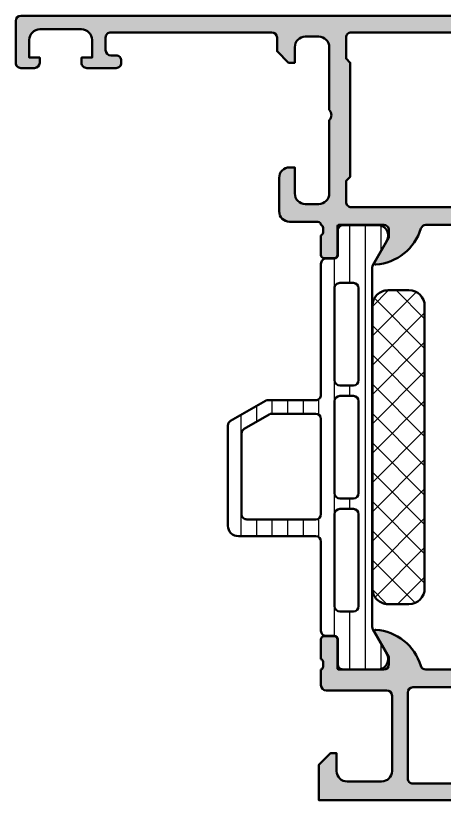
# Model space of a CAD drawing. Extents: x -29 to 53, y 0 to 75.
# Drawn here: x -29 to 12, y 0 to 75 of the extents above; entities that cross this region are included whole.
import ezdxf

# ---------------------------------------------------------------- set-up
doc = ezdxf.new("R2010")
doc.units = 0
for name, color, linetype, lineweight in [('0S-Alu contour', 7, 'Continuous', 50), ('0S-Alu hatch', 252, 'Continuous', 25), ('0S-Plastic contour', 254, 'Continuous', 50), ('0S-Plastic hatch', 253, 'Continuous', 25), ('0S-PT contour', 91, 'Continuous', 50), ('0S-PT hatch', 103, 'Continuous', 25)]:
    doc.layers.add(name, color=color, linetype=linetype, lineweight=lineweight)

# ---------------------------------------------------------------- blocks, each defined once
blk = doc.blocks.new('391590__2D1D8048_43D9_49BE_85A6_C48B73AA348A_')
at = {"layer": '0S-Alu hatch'}
h = blk.add_hatch(color=256, dxfattribs=at)
edge = h.paths.add_edge_path()
edge.add_line((27.99995098279602, 71.60000433572854), (27.99995098279602, 72.90000433572862))
edge.add_ellipse((28.49995098279924, 72.9000043357287), major_axis=(-0.5000000000032224, 0), ratio=1, start_angle=270.00000000000364, end_angle=360, ccw=False)
edge.add_line((28.49995098279921, 73.40000433573192), (43.89999980926518, 73.40000433573192))
edge.add_ellipse((43.89999980926538, 72.90000433573209), major_axis=(-0.4999999999998295, 0), ratio=1, start_angle=180, end_angle=270.0000000000228, ccw=False)
edge.add_line((44.39999980926521, 72.90000433573208), (44.39999980926519, 71.70000433573256))
edge.add_ellipse((43.89999980926424, 71.70000433573215), major_axis=(-0.5000000000009451, 0), ratio=1, start_angle=90.0000000001067, end_angle=180, ccw=False)
edge.add_line((43.89999980926518, 71.2000043357312), (43.3999998092652, 71.20000433573117))
edge.add_arc((43.39999980926473, 70.70000433573165), 0.4999999999995311, 89.99999999994789, 180)
edge.add_line((42.89999980926521, 70.70000433573165), (42.89999980926519, 70.50000433573116))
edge.add_arc((43.39999980926537, 70.50000433573143), 0.5000000000001849, 180, 270.0000000000309)
edge.add_line((43.39999980926565, 70.00000433573123), (46.19999980926448, 70.00000433573229))
edge.add_arc((46.19999980926502, 70.50000433573263), 0.5000000000003411, 269.9999999999381, 360)
edge.add_line((46.69999980926536, 70.50000433573263), (46.69999980926538, 71.00000433573136))
edge.add_line((46.69999980926538, 71.00000433573136), (45.69999980926538, 71.00000433573126))
edge.add_line((45.69999980926538, 71.00000433573126), (45.69999980926538, 72.7000043357321))
edge.add_ellipse((46.69999980926522, 72.70000433573135), major_axis=(-0.9999999999998365, 0), ratio=1, start_angle=269.9999999999646, end_angle=360, ccw=False)
edge.add_line((46.69999980926583, 73.70000433573117), (50.69999980926539, 73.7000043357312))
edge.add_ellipse((50.69999980926554, 72.70000433573136), major_axis=(-0.9999999999998151, 0), ratio=1, start_angle=180, end_angle=270.0000000000085, ccw=False)
edge.add_line((51.69999980926535, 72.70000433573136), (51.69999980926539, 71.00000433573138))
edge.add_line((51.69999980926539, 71.00000433573138), (50.69999980926539, 71.00000433573138))
edge.add_line((50.69999980926539, 71.00000433573138), (50.69999980926538, 70.50000433573159))
edge.add_arc((51.19999980926564, 70.50000433573129), 0.50000000000027, 180, 269.9999999999658)
edge.add_line((51.19999980926535, 70.00000433573102), (52.49999980926467, 70.00000433573148))
edge.add_arc((52.49999980926483, 70.50000433573176), 0.50000000000027, 269.9999999999821, 360)
edge.add_line((52.99999980926511, 70.50000433573176), (52.99999980926511, 74.50000433573157))
edge.add_arc((52.4999998092654, 74.50000433573183), 0.4999999999997016, 0, 89.99999999998533)
edge.add_line((52.49999980926553, 75.00000433573153), (-28.50000019073444, 75.0000043357324))
edge.add_arc((-28.50000019073433, 74.50000433573182), 0.5000000000005685, 90.00000000001303, 180)
edge.add_line((-29.0000001907349, 74.50000433573183), (-29.0000001907349, 70.5000043357316))
edge.add_arc((-28.50000019073462, 70.50000433573176), 0.5000000000002772, 180, 270.0000000000187)
edge.add_line((-28.50000019073446, 70.00000433573148), (-27.20000019073515, 70.00000433573103))
edge.add_arc((-27.20000019073545, 70.5000043357313), 0.5000000000002843, 270.0000000000334, 360)
edge.add_line((-26.70000019073516, 70.50000433573129), (-26.70000019073517, 71.00000433573138))
edge.add_line((-26.70000019073517, 71.00000433573138), (-27.70000019073517, 71.00000433573138))
edge.add_line((-27.70000019073517, 71.00000433573138), (-27.70000019073517, 72.7000043357313))
edge.add_ellipse((-26.70000019073532, 72.70000433573134), major_axis=(-0.9999999999998543, 0), ratio=1, start_angle=269.99999999999164, end_angle=360, ccw=False)
edge.add_line((-26.70000019073517, 73.7000043357312), (-22.70000019073562, 73.7000043357312))
edge.add_ellipse((-22.70000019073501, 72.70000433573135), major_axis=(-0.9999999999998436, 0), ratio=1, start_angle=180, end_angle=270.00000000003524, ccw=False)
edge.add_line((-21.70000019073516, 72.70000433573135), (-21.70000019073517, 71.00000433573126))
edge.add_line((-21.70000019073517, 71.00000433573126), (-22.70000019073517, 71.00000433573136))
edge.add_line((-22.70000019073517, 71.00000433573136), (-22.70000019073516, 70.50000433573229))
edge.add_arc((-22.20000019073482, 70.50000433573261), 0.5000000000003375, 180, 270.0000000000648)
edge.add_line((-22.20000019073426, 70.00000433573227), (-19.40000019073545, 70.00000433573123))
edge.add_arc((-19.40000019073516, 70.50000433573143), 0.5000000000001706, 269.9999999999666, 360)
edge.add_line((-18.90000019073499, 70.50000433573143), (-18.900000190735, 70.70000433573198))
edge.add_arc((-19.40000019073454, 70.70000433573165), 0.4999999999995382, 0, 90.00000000005213)
edge.add_line((-19.40000019073499, 71.2000043357312), (-19.90000019073498, 71.2000043357312))
edge.add_ellipse((-19.90000019073402, 71.70000433573216), major_axis=(-0.5000000000009664, 0), ratio=1, start_angle=0, end_angle=89.99999999989012, ccw=False)
edge.add_line((-20.40000019073499, 71.70000433573216), (-20.40000019073499, 72.90000433573202))
edge.add_ellipse((-19.90000019073517, 72.9000043357321), major_axis=(-0.4999999999998189, 0), ratio=1, start_angle=269.99999999997925, end_angle=360, ccw=False)
edge.add_line((-19.90000019073498, 73.40000433573192), (-4.499951364269005, 73.40000433573192))
edge.add_ellipse((-4.499951364269048, 72.90000433572868), major_axis=(-0.5000000000032401, 0), ratio=1, start_angle=180, end_angle=269.9999999999951, ccw=False)
edge.add_line((-3.999951364265811, 72.90000433572868), (-3.999951364265811, 71.60000433572854))
edge.add_line((-3.999951364265811, 71.60000433572854), (-2.899951364265906, 70.50000433572829))
edge.add_line((-2.899951364265906, 70.50000433572829), (-2.299951364265989, 70.50000433572863))
edge.add_line((-2.299951364265989, 70.50000433572863), (-2.299951364265993, 72.00000433572863))
edge.add_ellipse((-1.299951364266119, 72.00000433572855), major_axis=(-0.9999999999998738, 0), ratio=1, start_angle=269.99999999999216, end_angle=360, ccw=False)
edge.add_line((-1.299951364265982, 73.00000433572842), (4.86357341885e-05, 73.00000433572853))
edge.add_ellipse((4.86357342169e-05, 72.00000433572856), major_axis=(-0.9999999999999715, 0), ratio=1, start_angle=180, end_angle=270.00000000000165, ccw=False)
edge.add_line((1.000048635734188, 72.00000433572858), (1.000048635734188, 66.00000433572853))
edge.add_ellipse((0.4750486357341617, 65.50000433572853), major_axis=(-0.7250000000000194, 0), ratio=1, start_angle=136.3971810272979, end_angle=223.6028189727022, ccw=False)
edge.add_line((1.000048635734188, 65.00000433572853), (1.000048635733733, 58.00000433572829))
edge.add_ellipse((4.86357341867e-05, 58.00000433572818), major_axis=(-0.999999999999547, 0), ratio=1, start_angle=89.99999999999949, end_angle=180, ccw=False)
edge.add_line((4.86357341776e-05, 57.00000433572864), (-1.299951364265545, 57.00000433572853))
edge.add_ellipse((-1.299951364265779, 58.00000433572875), major_axis=(-1.000000000000213, 0), ratio=1, start_angle=0, end_angle=90.00000000001342, ccw=False)
edge.add_line((-2.299951364265993, 58.00000433572875), (-2.299951364265993, 60.50000433572841))
edge.add_line((-2.299951364265993, 60.50000433572841), (-2.799951364265993, 60.50000433572852))
edge.add_arc((-2.799951364265993, 59.50000433572853), 1, 90, 180)
edge.add_line((-3.799951364265993, 59.50000433572853), (-3.799951364265993, 56.30000433572847))
edge.add_arc((-2.799951364265936, 56.30000433572842), 1.000000000000056, 180, 269.9999999999965)
edge.add_line((-2.799951364265997, 55.30000433572837), (-0.1000001907338976, 55.30000433572859))
edge.add_ellipse((-0.1000001907337018, 55.00000433573284), major_axis=(-0.2999999999957481, 0), ratio=1, start_angle=180, end_angle=270.0000000000374, ccw=False)
edge.add_ellipse((0.1211633627190742, 54.7324837437397), major_axis=(-0.2788950563274288, 0), ratio=1, start_angle=178.8354106258941, end_angle=253.58012358052218, ccw=False)
edge.add_line((0.4000008092621135, 54.72681533574129), (0.4000008092620995, 54.27322133574131))
edge.add_ellipse((0.121132713618928, 54.26756067626425), major_axis=(-0.278925541737153, 0), ratio=1, start_angle=106.4245945553522, end_angle=181.1628700728862, ccw=False)
edge.add_line((0.1999998092620859, 54.0000173357413), (0.1999998092620423, 52.12000633573279))
edge.add_arc((0.4999998092620324, 52.12000633573279), 0.29999999999999, 180, 270.0000000000006)
edge.add_line((0.4999998092620358, 51.82000633573281), (1.479974128304821, 51.82000633573277))
edge.add_arc((1.479974128304824, 52.12000633573278), 0.3000000000000114, 269.9999999999993, 360)
edge.add_line((1.779974128304836, 52.12000633573278), (1.779974128304889, 54.88000797711572))
edge.add_ellipse((1.89997412830489, 54.88000797711572), major_axis=(-0.1200000000000014, 0), ratio=1, start_angle=269.99990065165815, end_angle=360, ccw=False)
edge.add_line((1.899974336379571, 55.00000797711554), (6.199998261250797, 55.0000005210644))
edge.add_ellipse((6.200011143504449, 54.50001340345641), major_axis=(-0.499987117773936, 0), ratio=1, start_angle=179.9993980350858, end_angle=270.00147623556427, ccw=False)
edge.add_line((6.69999826125079, 54.5000081504569), (6.699998261250776, 53.8000035728222))
edge.add_line((6.699998261250776, 53.8000035728222), (5.319144589486512, 51.40828700070989))
edge.add_arc((5.437530359383416, 51.33993716906475), 0.1367000000000054, 150.0000814796172, 274.4727263920635)
edge.add_arc((5.064266322034391, 56.11174562371282), 4.923085062803541, 274.4727263920576, 342.7104472842632)
edge.add_ellipse((10.24230932325487, 54.50000052106469), major_axis=(-0.4999999999996014, 0), ratio=1, start_angle=269.9999999999977, end_angle=342.71044728426216, ccw=False)
edge.add_line((10.24230932325489, 55.00000052106429), (13.75769029527665, 55.00000052106429))
edge.add_ellipse((13.75769029527669, 54.50000052106471), major_axis=(-0.4999999999995808, 0), ratio=1, start_angle=197.2895527157361, end_angle=270.0000000000045, ccw=False)
edge.add_arc((18.93573329649715, 56.11174562371282), 4.923085062803544, 197.2895527157366, 265.5272736079425)
edge.add_arc((18.56246925914813, 51.33993716906475), 0.1367000000000067, 265.5272736079347, 389.999918520382)
edge.add_line((18.68085502904504, 51.40828700070989), (17.30000135728077, 53.8000035728222))
edge.add_line((17.30000135728077, 53.8000035728222), (17.30000135728075, 54.50000815045892))
edge.add_ellipse((17.79998847502708, 54.50001340345643), major_axis=(-0.4999871177739203, 0), ratio=1, start_angle=-90.00147623556597, end_angle=0.0006019649143240713, ccw=False)
edge.add_line((17.80000135728075, 55.0000005210644), (22.10002528215198, 55.00000797711554))
edge.add_ellipse((22.10002549022665, 54.88000797711571), major_axis=(-0.1200000000000073, 0), ratio=1, start_angle=180, end_angle=270.00009934833867, ccw=False)
edge.add_line((22.22002549022665, 54.88000797711572), (22.22002549022672, 52.12000633573277))
edge.add_arc((22.52002549022673, 52.12000633573278), 0.3000000000000114, 180, 270)
edge.add_line((22.52002549022673, 51.82000633573277), (23.49999980926951, 51.8200063357328))
edge.add_arc((23.49999980926952, 52.12000633573279), 0.2999999999999971, 269.9999999999986, 360)
edge.add_line((23.79999980926951, 52.12000633573279), (23.79999980926946, 54.0000173357413))
edge.add_ellipse((23.87886690491261, 54.26756067626424), major_axis=(-0.278925541737145, 0), ratio=1, start_angle=-1.1628700728879835, end_angle=73.57540544464939, ccw=False)
edge.add_line((23.59999880926945, 54.27322133574131), (23.59999880926944, 54.72681533574129))
edge.add_ellipse((23.87883625581781, 54.73248374373977), major_axis=(-0.2788950563327642, 0), ratio=1, start_angle=-73.58012358050479, end_angle=1.1645893740953284, ccw=False)
edge.add_ellipse((24.0999998092639, 55.00000433573795), major_axis=(-0.2999999999906499, 0), ratio=1, start_angle=269.99999999995794, end_angle=360, ccw=False)
edge.add_line((24.09999980926412, 55.3000043357286), (26.79995098279619, 55.30000433572837))
edge.add_arc((26.79995098279615, 56.30000433572844), 1.000000000000063, 270.0000000000025, 360)
edge.add_line((27.79995098279621, 56.30000433572844), (27.7999509827962, 59.50000433572852))
edge.add_arc((26.79995098279621, 59.50000433572853), 1, 0, 89.99999999999959)
edge.add_line((26.79995098279621, 60.50000433572852), (26.2999509827962, 60.50000433572841))
edge.add_line((26.2999509827962, 60.50000433572841), (26.29995098279621, 58.00000433572865))
edge.add_ellipse((25.299950982796, 58.00000433572876), major_axis=(-1.000000000000216, 0), ratio=1, start_angle=89.99999999998761, end_angle=180, ccw=False)
edge.add_line((25.29995098279578, 57.00000433572853), (23.99995098279603, 57.00000433572864))
edge.add_ellipse((23.99995098279603, 58.00000433572818), major_axis=(-0.9999999999995453, 0), ratio=1, start_angle=0, end_angle=90, ccw=False)
edge.add_line((22.99995098279648, 58.00000433572818), (22.99995098279602, 65.00000433572853))
edge.add_ellipse((23.52495098279605, 65.50000433572853), major_axis=(-0.7250000000000194, 0), ratio=1, start_angle=-43.602818972702096, end_angle=43.60281897270221, ccw=False)
edge.add_line((22.99995098279602, 66.00000433572853), (22.99995098279602, 72.0000043357284))
edge.add_ellipse((23.99995098279598, 72.00000433572858), major_axis=(-0.9999999999999573, 0), ratio=1, start_angle=269.99999999999795, end_angle=360, ccw=False)
edge.add_line((23.99995098279601, 73.00000433572853), (25.29995098279621, 73.00000433572842))
edge.add_ellipse((25.29995098279631, 72.0000043357285), major_axis=(-0.9999999999999147, 0), ratio=1, start_angle=180, end_angle=270.0000000000053, ccw=False)
edge.add_line((26.29995098279621, 72.00000433572852), (26.2999509827962, 70.50000433572863))
edge.add_line((26.2999509827962, 70.50000433572863), (26.89995098279612, 70.5000043357283))
edge.add_line((26.89995098279612, 70.5000043357283), (27.99995098279602, 71.60000433572854))
edge = h.paths.add_edge_path()
edge.add_line((3.100048547982865, 73.39994945653648), (20.89995107054811, 73.39994945653572))
edge.add_ellipse((20.89995107054813, 72.8999494565365), major_axis=(-0.4999999999992184, 0), ratio=1, start_angle=180, end_angle=270.00000000000165, ccw=False)
edge.add_line((21.39995107054735, 72.89994945653649), (21.39995107054735, 70.89998608240313))
edge.add_line((21.39995107054735, 70.89998608240313), (20.99995107054681, 70.49998608240293))
edge.add_line((20.99995107054681, 70.49998608240293), (20.99995107054681, 59.59998523945801))
edge.add_line((20.99995107054681, 59.59998523945801), (21.39995107054735, 59.19998523945769))
edge.add_line((21.39995107054735, 59.19998523945769), (21.39995107054735, 57.19998523945804))
edge.add_ellipse((20.8999510705474, 57.19998523945804), major_axis=(-0.4999999999999432, 0), ratio=1, start_angle=89.99999999998778, end_angle=180, ccw=False)
edge.add_line((20.8999510705473, 56.6999852394581), (3.100048547982865, 56.69998523945815))
edge.add_ellipse((3.100048547982751, 57.19998523945804), major_axis=(-0.4999999999998864, 0), ratio=1, start_angle=0, end_angle=90.00000000001302, ccw=False)
edge.add_line((2.600048547982865, 57.19998523945793), (2.600048547982868, 59.1999852394577))
edge.add_line((2.600048547982868, 59.1999852394577), (3.000048547983411, 59.59998523945802))
edge.add_line((3.000048547983411, 59.59998523945802), (3.000048547983411, 70.49998608240293))
edge.add_line((3.000048547983411, 70.49998608240293), (2.600048547982865, 70.89998608240313))
edge.add_line((2.600048547982865, 70.89998608240313), (2.600048547982865, 72.8999494565365))
edge.add_ellipse((3.100048547982851, 72.8999494565365), major_axis=(-0.4999999999999858, 0), ratio=1, start_angle=269.9999999999984, end_angle=360, ccw=False)
at = {"layer": '0S-Alu contour', "color": 7}
for points in [[(-29.0000001907349, 74.50000433573183), (-29.0000001907349, 70.5000043357316)], [(52.49999980926553, 75.00000433573153), (-28.50000019073444, 75.0000043357324)], [(52.99999980926511, 70.50000433573176), (52.99999980926511, 74.50000433573157)], [(-26.70000019073517, 73.7000043357312), (-22.70000019073562, 73.7000043357312)], [(46.69999980926583, 73.70000433573117), (50.69999980926539, 73.7000043357312)], [(-20.40000019073499, 71.70000433573216), (-20.40000019073499, 72.90000433573202)], [(-19.90000019073498, 73.40000433573192), (-4.499951364269005, 73.40000433573192)], [(-3.999951364265811, 72.90000433572868), (-3.999951364265811, 71.60000433572854), (-2.899951364265906, 70.50000433572829), (-2.299951364265989, 70.50000433572863), (-2.299951364265993, 72.00000433572863)], [(-1.299951364265982, 73.00000433572842), (4.86357341885e-05, 73.00000433572853)], [(2.600048547982865, 57.19998523945793), (2.600048547982868, 59.1999852394577), (3.000048547983411, 59.59998523945802), (3.000048547983411, 70.49998608240293), (2.600048547982865, 70.89998608240313), (2.600048547982865, 72.8999494565365)], [(3.100048547982865, 73.39994945653648), (20.89995107054811, 73.39994945653572)], [(21.39995107054735, 72.89994945653649), (21.39995107054735, 70.89998608240313), (20.99995107054681, 70.49998608240293), (20.99995107054681, 59.59998523945801), (21.39995107054735, 59.19998523945769), (21.39995107054735, 57.19998523945804)], [(23.99995098279601, 73.00000433572853), (25.29995098279621, 73.00000433572842)], [(27.99995098279602, 71.60000433572854), (27.99995098279602, 72.90000433572862)], [(28.49995098279921, 73.40000433573192), (43.89999980926518, 73.40000433573192)], [(44.39999980926521, 72.90000433573208), (44.39999980926519, 71.70000433573256)], [(-26.70000019073516, 70.50000433573129), (-26.70000019073517, 71.00000433573138), (-27.70000019073517, 71.00000433573138), (-27.70000019073517, 72.7000043357313)], [(-21.70000019073516, 72.70000433573135), (-21.70000019073517, 71.00000433573126), (-22.70000019073517, 71.00000433573136), (-22.70000019073516, 70.50000433573229)], [(46.69999980926536, 70.50000433573263), (46.69999980926538, 71.00000433573136), (45.69999980926538, 71.00000433573126), (45.69999980926538, 72.7000043357321)], [(51.69999980926535, 72.70000433573136), (51.69999980926539, 71.00000433573138), (50.69999980926539, 71.00000433573138), (50.69999980926538, 70.50000433573159)], [(1.000048635734188, 72.00000433572858), (1.000048635734188, 66.00000433572853)], [(22.99995098279602, 66.00000433572853), (22.99995098279602, 72.0000043357284)], [(26.29995098279621, 72.00000433572852), (26.2999509827962, 70.50000433572863), (26.89995098279612, 70.5000043357283), (27.99995098279602, 71.60000433572854)], [(-19.40000019073499, 71.2000043357312), (-19.90000019073498, 71.2000043357312)], [(-18.90000019073499, 70.50000433573143), (-18.900000190735, 70.70000433573198)], [(42.89999980926521, 70.70000433573165), (42.89999980926519, 70.50000433573116)], [(43.89999980926518, 71.2000043357312), (43.3999998092652, 71.20000433573117)], [(-28.50000019073446, 70.00000433573148), (-27.20000019073515, 70.00000433573103)], [(-22.20000019073426, 70.00000433573227), (-19.40000019073545, 70.00000433573123)], [(43.39999980926565, 70.00000433573123), (46.19999980926448, 70.00000433573229)], [(51.19999980926535, 70.00000433573102), (52.49999980926467, 70.00000433573148)], [(1.000048635734188, 65.00000433572853), (1.000048635733733, 58.00000433572829)], [(22.99995098279648, 58.00000433572818), (22.99995098279602, 65.00000433572853)], [(-2.299951364265993, 58.00000433572875), (-2.299951364265993, 60.50000433572841), (-2.799951364265993, 60.50000433572852)], [(26.79995098279621, 60.50000433572852), (26.2999509827962, 60.50000433572841), (26.29995098279621, 58.00000433572865)], [(-3.799951364265993, 59.50000433572853), (-3.799951364265993, 56.30000433572847)], [(27.79995098279621, 56.30000433572844), (27.7999509827962, 59.50000433572852)], [(4.86357341776e-05, 57.00000433572864), (-1.299951364265545, 57.00000433572853)], [(20.8999510705473, 56.6999852394581), (3.100048547982865, 56.69998523945815)], [(25.29995098279578, 57.00000433572853), (23.99995098279603, 57.00000433572864)], [(-2.799951364265997, 55.30000433572837), (-0.1000001907338976, 55.30000433572859)], [(1.779974128304836, 52.12000633573278), (1.779974128304889, 54.88000797711572)], [(1.899974336379571, 55.00000797711554), (6.199998261250797, 55.0000005210644)], [(10.24230932325489, 55.00000052106429), (13.75769029527665, 55.00000052106429)], [(17.80000135728075, 55.0000005210644), (22.10002528215198, 55.00000797711554)], [(22.22002549022665, 54.88000797711572), (22.22002549022672, 52.12000633573277)], [(24.09999980926412, 55.3000043357286), (26.79995098279619, 55.30000433572837)], [(0.4000008092621135, 54.72681533574129), (0.4000008092620995, 54.27322133574131)], [(6.69999826125079, 54.5000081504569), (6.699998261250776, 53.8000035728222), (5.319144589486512, 51.40828700070989)], [(18.68085502904504, 51.40828700070989), (17.30000135728077, 53.8000035728222), (17.30000135728075, 54.50000815045892)], [(23.59999880926945, 54.27322133574131), (23.59999880926944, 54.72681533574129)], [(0.1999998092620859, 54.0000173357413), (0.1999998092620423, 52.12000633573279)], [(23.79999980926951, 52.12000633573279), (23.79999980926946, 54.0000173357413)], [(0.4999998092620358, 51.82000633573281), (1.479974128304821, 51.82000633573277)], [(22.52002549022673, 51.82000633573277), (23.49999980926951, 51.8200063357328)]]:
    blk.add_lwpolyline(points, dxfattribs=at)
for centre, radius, start, end in [((-28.50000019073433, 74.50000433573182), 0.5000000000005685, 90.00000000001303, 180), ((52.4999998092654, 74.50000433573183), 0.4999999999997016, 0, 89.99999999998533), ((-19.40000019073454, 70.70000433573165), 0.4999999999995382, 0, 90.00000000005213), ((43.39999980926473, 70.70000433573165), 0.4999999999995311, 89.99999999994789, 180), ((-28.50000019073462, 70.50000433573176), 0.5000000000002772, 180, 270.0000000000187), ((-27.20000019073545, 70.5000043357313), 0.5000000000002843, 270.0000000000334, 0), ((-22.20000019073482, 70.50000433573261), 0.5000000000003375, 180, 270.0000000000648), ((-19.40000019073516, 70.50000433573143), 0.5000000000001706, 269.9999999999666, 0), ((43.39999980926537, 70.50000433573143), 0.5000000000001849, 180, 270.0000000000309), ((46.19999980926502, 70.50000433573263), 0.5000000000003411, 269.9999999999381, 0), ((51.19999980926564, 70.50000433573129), 0.50000000000027, 180, 269.9999999999658), ((52.49999980926483, 70.50000433573176), 0.50000000000027, 269.9999999999821, 0), ((-2.799951364265993, 59.50000433572853), 1, 90, 180), ((26.79995098279621, 59.50000433572853), 1, 0, 89.99999999999959), ((-2.799951364265936, 56.30000433572842), 1.000000000000056, 180, 269.9999999999965), ((26.79995098279615, 56.30000433572844), 1.000000000000063, 270.0000000000025, 0), ((5.064266322034391, 56.11174562371282), 4.923085062803541, 274.4727263920576, 342.7104472842632), ((18.93573329649715, 56.11174562371282), 4.923085062803544, 197.2895527157366, 265.5272736079425), ((0.4999998092620324, 52.12000633573279), 0.29999999999999, 180, 270.0000000000006), ((1.479974128304824, 52.12000633573278), 0.3000000000000114, 269.9999999999993, 0), ((22.52002549022673, 52.12000633573278), 0.3000000000000114, 180, 270), ((23.49999980926952, 52.12000633573279), 0.2999999999999971, 269.9999999999986, 0), ((5.437530359383416, 51.33993716906475), 0.1367000000000054, 150.0000814796172, 274.4727263920635), ((18.56246925914813, 51.33993716906475), 0.1367000000000067, 265.5272736079347, 29.99991852038199)]:
    blk.add_arc(centre, radius, start, end, dxfattribs=at)
at = {"layer": '0S-Alu contour', "color": 7, "extrusion": (0, 0, -1)}
for centre, radius, start, end in [((26.70000019073532, 72.70000433573134), 0.9999999999998543, 0, 90.00000000000836), ((22.70000019073501, 72.70000433573135), 0.9999999999998436, 89.99999999996479, 180), ((-46.69999980926522, 72.70000433573135), 0.9999999999998365, 0, 90.0000000000354), ((-50.69999980926554, 72.70000433573136), 0.9999999999998151, 89.99999999999145, 180), ((19.90000019073517, 72.9000043357321), 0.4999999999998189, 0, 90.00000000002076), ((4.499951364269048, 72.90000433572868), 0.5000000000032401, 90.00000000000487, 180), ((1.299951364266119, 72.00000433572855), 0.9999999999998738, 0, 90.00000000000783), ((-4.86357342169e-05, 72.00000433572856), 0.9999999999999715, 89.99999999999837, 180), ((-3.100048547982851, 72.8999494565365), 0.4999999999999858, 0, 90.0000000000016), ((-20.89995107054813, 72.8999494565365), 0.4999999999992184, 89.99999999999837, 180), ((-23.99995098279598, 72.00000433572858), 0.9999999999999573, 0, 90.00000000000205), ((-25.29995098279631, 72.0000043357285), 0.9999999999999147, 89.99999999999471, 180), ((-28.49995098279924, 72.9000043357287), 0.5000000000032224, 0, 89.99999999999633), ((-43.89999980926538, 72.90000433573209), 0.4999999999998295, 89.9999999999772, 180), ((19.90000019073402, 71.70000433573216), 0.5000000000009664, 270.0000000001099, 0), ((-43.89999980926424, 71.70000433573215), 0.5000000000009451, 180, 269.9999999998933), ((-0.4750486357341617, 65.50000433572853), 0.7250000000000194, 136.3971810272978, 223.6028189727022), ((-23.52495098279605, 65.50000433572853), 0.7250000000000197, 316.3971810272979, 43.60281897270215), ((1.299951364265779, 58.00000433572875), 1.000000000000213, 269.9999999999866, 0), ((-4.86357341867e-05, 58.00000433572818), 0.999999999999547, 180, 270.0000000000005), ((-23.99995098279603, 58.00000433572818), 0.9999999999995453, 270, 0), ((-25.299950982796, 58.00000433572876), 1.000000000000216, 180, 270.0000000000124), ((-3.100048547982751, 57.19998523945804), 0.4999999999998864, 269.999999999987, 0), ((-20.8999510705474, 57.19998523945804), 0.4999999999999432, 180, 270.0000000000122), ((0.1000001907337018, 55.00000433573284), 0.2999999999957481, 89.99999999996258, 180), ((-0.1211633627190742, 54.7324837437397), 0.2788950563274288, 106.4198764194778, 181.164589374106), ((-1.89997412830489, 54.88000797711572), 0.1200000000000014, 0, 90.00009934834185), ((-6.200011143504449, 54.50001340345641), 0.4999871177739361, 89.99852376443575, 180.0006019649143), ((-10.24230932325487, 54.50000052106469), 0.4999999999996014, 17.28955271573785, 90.00000000000225), ((-13.75769029527669, 54.50000052106471), 0.4999999999995808, 89.99999999999552, 162.7104472842639), ((-17.79998847502708, 54.50001340345643), 0.4999871177739203, 359.9993980350857, 90.00147623556607), ((-22.10002549022665, 54.88000797711571), 0.1200000000000073, 89.99990065166133, 180), ((-23.87883625581781, 54.73248374373977), 0.2788950563327642, 358.8354106259047, 73.5801235805049), ((-24.0999998092639, 55.00000433573795), 0.29999999999065, 0, 90.00000000004208), ((-0.121132713618928, 54.26756067626425), 0.278925541737153, 178.8371299271138, 253.5754054446478), ((-23.87886690491261, 54.26756067626424), 0.278925541737145, 286.4245945553506, 1.162870072888105)]:
    blk.add_arc(centre, radius, start, end, dxfattribs=at)
blk = doc.blocks.new('278257__227740F4_B0E4_4BEE_8745_2816D3CE9F3F___693BF76B_2688_46FC_A590_7FDDE689337D_')
at = {"layer": '0S-Plastic hatch'}
h = blk.add_hatch(dxfattribs=at)
h.set_pattern_fill('ANSI31', color=256, scale=0.4680000000000001, angle=45, style=0)
h.set_pattern_definition([(90, (0, 0), (-1.4859, 0), [])])
edge = h.paths.add_edge_path()
edge.add_line((-0.3000000000001846, 38.2500005210643), (-4.866025403784625, 38.2500005210643))
edge.add_arc((-4.866025403784628, 37.7500005210643), 0.5, 89.99999999999969, 119.9999999999991)
edge.add_line((-5.116025403784622, 38.18301322295652), (-8.450000000000186, 36.25814209236009))
edge.add_arc((-8.200000000000186, 35.82512939046786), 0.5000000000000023, 119.9999999999997, 180)
edge.add_line((-8.70000000000019, 35.82512939046786), (-8.700000000000188, 26.25000052106429))
edge.add_arc((-7.700000000000187, 26.2500005210643), 1.000000000000001, 180, 270.0000000000001)
edge.add_line((-7.700000000000185, 25.2500005210643), (-0.3000000000001846, 25.2500005210643))
edge.add_ellipse((-0.3000000000001859, 24.75000052106429), major_axis=(-0.5, 0), ratio=1, start_angle=180, end_angle=269.99999999999983, ccw=False)
edge.add_line((0.1999999999998155, 24.75000052106429), (0.1999999999998183, 16.2100005210643))
edge.add_arc((0.699999999999818, 16.2100005210643), 0.4999999999999996, 180, 270.0000000000001)
edge.add_line((0.6999999999998185, 15.7100005210643), (1.49999999999982, 15.7100005210643))
edge.add_ellipse((1.49999999999982, 15.4100005210643), major_axis=(-0.2999999999999971, 0), ratio=1, start_angle=180, end_angle=270, ccw=False)
edge.add_line((1.799999999999818, 15.4100005210643), (1.799999999999816, 13.01000052106429))
edge.add_arc((2.299999999999815, 13.0100005210643), 0.499999999999999, 180, 270.0000000000007)
edge.add_line((2.29999999999982, 12.5100005210643), (5.643449007382809, 12.51000052106429))
edge.add_arc((5.64344900738281, 13.51000052106429), 1, 269.9999999999999, 390.0000000000003)
edge.add_line((6.509474411167246, 14.0100005210643), (5.166987298107601, 16.33525640939005))
edge.add_ellipse((5.599999999999847, 16.58525640939006), major_axis=(-0.5000000000000251, 0), ratio=1, start_angle=0, end_angle=29.99999999999892, ccw=False)
edge.add_line((5.099999999999822, 16.58525640939005), (5.099999999999813, 50.91474463273854))
edge.add_ellipse((5.59999999999979, 50.91474463273854), major_axis=(-0.4999999999999769, 0), ratio=1, start_angle=329.99999999999943, end_angle=360, ccw=False)
edge.add_line((5.166987298107594, 51.16474463273854), (6.509474411167232, 53.49000052106429))
edge.add_arc((5.643449007382797, 53.9900005210643), 0.9999999999999989, 329.9999999999999, 450)
edge.add_line((5.643449007382796, 54.99000052106429), (2.299999999999812, 54.99000052106429))
edge.add_arc((2.299999999999813, 54.4900005210643), 0.5, 90.0000000000001, 180)
edge.add_line((1.799999999999813, 54.4900005210643), (1.799999999999811, 52.09000052106429))
edge.add_ellipse((1.499999999999807, 52.09000052106429), major_axis=(-0.3000000000000043, 0), ratio=1, start_angle=90.00000000000068, end_angle=180, ccw=False)
edge.add_line((1.499999999999811, 51.79000052106429), (0.6999999999998133, 51.79000052106429))
edge.add_arc((0.6999999999998119, 51.29000052106429), 0.5, 89.99999999999984, 180)
edge.add_line((0.1999999999998119, 51.29000052106429), (0.1999999999998151, 38.75000052106429))
edge.add_ellipse((-0.3000000000001796, 38.75000052106429), major_axis=(-0.4999999999999947, 0), ratio=1, start_angle=89.99999999999949, end_angle=180, ccw=False)
edge = h.paths.add_edge_path()
edge.add_line((-4.517691453624165, 36.9500005210643), (-0.3000000000001854, 36.9500005210643))
edge.add_ellipse((-0.300000000000185, 36.4500005210643), major_axis=(-0.5, 0), ratio=1, start_angle=180, end_angle=270, ccw=False)
edge.add_line((0.199999999999815, 36.4500005210643), (0.1999999999998148, 27.3500005210643))
edge.add_ellipse((-0.3000000000001852, 27.3500005210643), major_axis=(-0.5, 0), ratio=1, start_angle=90, end_angle=180, ccw=False)
edge.add_line((-0.3000000000001854, 26.8500005210643), (-6.900000000000185, 26.8500005210643))
edge.add_ellipse((-6.900000000000185, 27.3500005210643), major_axis=(-0.5000000000000009, 0), ratio=1, start_angle=0, end_angle=90.00000000000011, ccw=False)
edge.add_line((-7.400000000000186, 27.3500005210643), (-7.400000000000182, 35.07457404052136))
edge.add_ellipse((-6.900000000000185, 35.07457404052136), major_axis=(-0.4999999999999967, 0), ratio=1, start_angle=299.99999999999983, end_angle=360, ccw=False)
edge.add_line((-7.150000000000186, 35.50758674241358), (-4.767691453624163, 36.88301322295652))
edge.add_ellipse((-4.517691453624166, 36.4500005210643), major_axis=(-0.5, 0), ratio=1, start_angle=269.99999999999983, end_angle=299.9999999999994, ccw=False)
edge = h.paths.add_edge_path()
edge.add_line((1.999999999999818, 49.45000052106429), (3.299999999999819, 49.45000052106429))
edge.add_ellipse((3.299999999999819, 48.95000052106429), major_axis=(-0.5, 0), ratio=1, start_angle=180, end_angle=270, ccw=False)
edge.add_line((3.799999999999819, 48.95000052106429), (3.799999999999819, 40.15000052106429))
edge.add_ellipse((3.299999999999819, 40.15000052106429), major_axis=(-0.5, 0), ratio=1, start_angle=90, end_angle=180, ccw=False)
edge.add_line((3.299999999999819, 39.6500005210643), (1.999999999999815, 39.6500005210643))
edge.add_ellipse((1.999999999999815, 40.15000052106429), major_axis=(-0.5000000000000002, 0), ratio=1, start_angle=0, end_angle=90, ccw=False)
edge.add_line((1.499999999999815, 40.15000052106429), (1.499999999999818, 48.95000052106429))
edge.add_ellipse((1.999999999999818, 48.95000052106429), major_axis=(-0.5, 0), ratio=1, start_angle=270, end_angle=360, ccw=False)
edge = h.paths.add_edge_path()
edge.add_ellipse((3.299999999999818, 38.1500005210643), major_axis=(-0.5, 0), ratio=1, start_angle=180, end_angle=269.99999999999994, ccw=False)
edge.add_line((3.799999999999818, 38.1500005210643), (3.799999999999818, 29.3500005210643))
edge.add_ellipse((3.299999999999818, 29.3500005210643), major_axis=(-0.5, 0), ratio=1, start_angle=90.00000000000011, end_angle=180, ccw=False)
edge.add_line((3.299999999999819, 28.8500005210643), (1.999999999999816, 28.8500005210643))
edge.add_ellipse((1.999999999999816, 29.3500005210643), major_axis=(-0.5000000000000002, 0), ratio=1, start_angle=0, end_angle=90, ccw=False)
edge.add_line((1.499999999999816, 29.3500005210643), (1.499999999999816, 38.1500005210643))
edge.add_ellipse((1.999999999999816, 38.1500005210643), major_axis=(-0.5, 0), ratio=1, start_angle=270, end_angle=360, ccw=False)
edge.add_line((1.999999999999816, 38.6500005210643), (3.299999999999819, 38.6500005210643))
edge = h.paths.add_edge_path()
edge.add_line((1.999999999999816, 27.85000052106429), (3.299999999999819, 27.85000052106429))
edge.add_ellipse((3.299999999999817, 27.3500005210643), major_axis=(-0.5000000000000009, 0), ratio=1, start_angle=180, end_angle=269.99999999999983, ccw=False)
edge.add_line((3.799999999999818, 27.3500005210643), (3.799999999999818, 18.55000052106429))
edge.add_ellipse((3.299999999999818, 18.55000052106429), major_axis=(-0.5, 0), ratio=1, start_angle=90.00000000000011, end_angle=180, ccw=False)
edge.add_line((3.299999999999819, 18.0500005210643), (1.999999999999818, 18.0500005210643))
edge.add_ellipse((1.999999999999819, 18.55000052106429), major_axis=(-0.5000000000000007, 0), ratio=1, start_angle=0, end_angle=89.99999999999989, ccw=False)
edge.add_line((1.499999999999818, 18.55000052106429), (1.499999999999817, 27.3500005210643))
edge.add_ellipse((1.999999999999817, 27.3500005210643), major_axis=(-0.5, 0), ratio=1, start_angle=270.0000000000001, end_angle=360, ccw=False)
at = {"layer": '0S-Alu contour', "color": 7}
for points in [[(1.499999999999815, 40.15000052106429), (1.499999999999818, 48.95000052106429)], [(1.999999999999818, 49.45000052106429), (3.299999999999819, 49.45000052106429)], [(3.799999999999819, 48.95000052106429), (3.799999999999819, 40.15000052106429)], [(3.299999999999819, 39.6500005210643), (1.999999999999815, 39.6500005210643)], [(1.999999999999816, 38.6500005210643), (3.299999999999819, 38.6500005210643)], [(1.499999999999816, 29.3500005210643), (1.499999999999816, 38.1500005210643)], [(3.799999999999818, 38.1500005210643), (3.799999999999818, 29.3500005210643)], [(-7.150000000000186, 35.50758674241358), (-4.767691453624163, 36.88301322295652)], [(-4.517691453624165, 36.9500005210643), (-0.300000000000185, 36.9500005210643)], [(0.199999999999815, 36.4500005210643), (0.1999999999998148, 27.3500005210643)], [(-7.400000000000186, 27.3500005210643), (-7.400000000000182, 35.07457404052136)], [(3.299999999999819, 28.8500005210643), (1.999999999999816, 28.8500005210643)], [(1.999999999999816, 27.85000052106429), (3.299999999999819, 27.85000052106429)], [(1.499999999999818, 18.55000052106429), (1.499999999999817, 27.3500005210643)], [(3.799999999999818, 27.3500005210643), (3.799999999999818, 18.55000052106429)], [(-0.3000000000001854, 26.8500005210643), (-6.900000000000185, 26.8500005210643)], [(3.299999999999819, 18.0500005210643), (1.999999999999818, 18.0500005210643)]]:
    blk.add_lwpolyline(points, dxfattribs=at)
at = {"layer": '0S-Alu contour', "color": 7, "extrusion": (0, 0, -1)}
for centre, radius, start, end in [((-1.999999999999818, 48.95000052106429), 0.5, 0, 90.00000000000003), ((-3.299999999999819, 48.95000052106429), 0.5, 90, 180), ((-1.999999999999815, 40.15000052106429), 0.5000000000000002, 270, 0), ((-3.299999999999819, 40.15000052106429), 0.5, 180, 270), ((-1.999999999999816, 38.1500005210643), 0.5, 0, 90), ((-3.299999999999818, 38.1500005210643), 0.5, 90.00000000000006, 180), ((4.517691453624166, 36.4500005210643), 0.5, 60.00000000000062, 90.00000000000018), ((0.300000000000185, 36.4500005210643), 0.5, 90, 180), ((6.900000000000185, 35.07457404052136), 0.4999999999999967, 0, 60.00000000000018), ((-1.999999999999816, 29.3500005210643), 0.5000000000000002, 270, 0), ((-3.299999999999818, 29.3500005210643), 0.5, 180, 269.9999999999999), ((-1.999999999999817, 27.3500005210643), 0.5, 0, 89.99999999999991), ((-3.299999999999817, 27.3500005210643), 0.5000000000000009, 90.00000000000017, 180), ((6.900000000000185, 27.3500005210643), 0.5000000000000009, 269.9999999999999, 0), ((0.3000000000001852, 27.3500005210643), 0.5, 180, 270), ((-1.999999999999819, 18.55000052106429), 0.5000000000000007, 270.0000000000001, 0), ((-3.299999999999818, 18.55000052106429), 0.5, 180, 269.9999999999999)]:
    blk.add_arc(centre, radius, start, end, dxfattribs=at)
at = {"layer": '0S-Plastic contour', "color": 7}
for points in [[(5.643449007382796, 54.99000052106429), (2.299999999999812, 54.99000052106429)], [(1.799999999999813, 54.4900005210643), (1.799999999999811, 52.09000052106429)], [(5.166987298107594, 51.16474463273854), (6.509474411167232, 53.49000052106429)], [(1.499999999999811, 51.79000052106429), (0.6999999999998133, 51.79000052106429)], [(0.1999999999998119, 51.29000052106429), (0.1999999999998151, 38.75000052106429)], [(5.099999999999822, 16.58525640939005), (5.099999999999813, 50.91474463273854)], [(-5.116025403784622, 38.18301322295652), (-8.450000000000186, 36.25814209236009)], [(-0.3000000000001846, 38.2500005210643), (-4.866025403784625, 38.2500005210643)], [(-8.70000000000019, 35.82512939046786), (-8.700000000000188, 26.25000052106429)], [(-7.700000000000185, 25.2500005210643), (-0.3000000000001843, 25.2500005210643)], [(0.1999999999998155, 24.75000052106429), (0.1999999999998183, 16.2100005210643)], [(6.509474411167246, 14.0100005210643), (5.166987298107601, 16.33525640939005)], [(0.6999999999998185, 15.7100005210643), (1.49999999999982, 15.7100005210643)], [(1.799999999999818, 15.4100005210643), (1.799999999999816, 13.01000052106429)], [(2.29999999999982, 12.5100005210643), (5.643449007382809, 12.51000052106429)]]:
    blk.add_lwpolyline(points, dxfattribs=at)
for centre, radius, start, end in [((2.299999999999813, 54.4900005210643), 0.5, 90.0000000000001, 180), ((5.643449007382797, 53.9900005210643), 0.9999999999999989, 329.9999999999999, 90.0000000000001), ((0.6999999999998119, 51.29000052106429), 0.5, 89.99999999999984, 180), ((-4.866025403784628, 37.7500005210643), 0.5, 89.99999999999969, 119.9999999999991), ((-8.200000000000186, 35.82512939046786), 0.5000000000000023, 119.9999999999997, 180), ((-7.700000000000187, 26.2500005210643), 1.000000000000001, 180, 270.0000000000001), ((0.699999999999818, 16.2100005210643), 0.4999999999999996, 180, 270.0000000000001), ((5.64344900738281, 13.51000052106429), 1, 269.9999999999999, 30.00000000000023), ((2.299999999999815, 13.0100005210643), 0.499999999999999, 180, 270.0000000000007)]:
    blk.add_arc(centre, radius, start, end, dxfattribs=at)
at = {"layer": '0S-Plastic contour', "color": 7, "extrusion": (0, 0, -1)}
for centre, radius, start, end in [((-1.499999999999807, 52.09000052106429), 0.3000000000000043, 180, 269.9999999999993), ((-5.59999999999979, 50.91474463273854), 0.4999999999999769, 0, 30.00000000000059), ((0.3000000000001796, 38.75000052106429), 0.4999999999999947, 180, 270.0000000000006), ((0.3000000000001859, 24.75000052106429), 0.5, 90.00000000000018, 180), ((-5.599999999999847, 16.58525640939006), 0.5000000000000251, 330.0000000000012, 0), ((-1.49999999999982, 15.4100005210643), 0.2999999999999971, 90, 180)]:
    blk.add_arc(centre, radius, start, end, dxfattribs=at)
blk = doc.blocks.new('391450__C0538E68_5BCD_4174_B2B8_F969A0ED53E4_')
at = {"layer": '0S-Alu hatch'}
h = blk.add_hatch(color=256, dxfattribs=at)
edge = h.paths.add_edge_path()
edge.add_line((23.80000000000018, 11.00001403045667), (23.80000000000018, 12.50000000000136))
edge.add_ellipse((23.87883644654324, 12.76752059199447), major_axis=(-0.2788950563274272, 0), ratio=1, start_angle=-1.16458937409908, end_angle=73.58012358050519, ccw=False)
edge.add_line((23.5999990000002, 12.77318899999285), (23.5999990000002, 13.22678299999286))
edge.add_ellipse((23.87886709564335, 13.23244365946993), major_axis=(-0.278925541737133, 0), ratio=1, start_angle=-73.5754054446478, end_angle=1.1628700728887225, ccw=False)
edge.add_line((23.8000000000002, 13.49998699999286), (23.8000000000002, 15.37999800000136))
edge.add_arc((23.5000000000002, 15.37999800000137), 0.2999999999999971, 0, 89.99999999999935)
edge.add_line((23.5000000000002, 15.67999800000136), (22.52002568095741, 15.67999800000136))
edge.add_arc((22.52002568095741, 15.37999800000136), 0.3000000000000043, 90, 180)
edge.add_line((22.2200256809574, 15.37999800000136), (22.2200256809574, 12.62000000000136))
edge.add_ellipse((22.10002568095731, 12.62000000000136), major_axis=(-0.1200000000000934, 0), ratio=1, start_angle=85.10022320459927, end_angle=180, ccw=False)
edge.add_line((22.08977611595102, 12.50043852452868), (17.79997329711935, 12.50046920776503))
edge.add_ellipse((17.80001020119309, 13.00050611502273), major_axis=(-0.50003690861951, 0), ratio=1, start_angle=0.007725746828782576, end_angle=89.99577141679401, ccw=False)
edge.add_line((17.29997329711935, 13.00043869018652), (17.29997329711935, 13.70045089721816))
edge.add_line((17.29997329711935, 13.70045089721816), (18.68202810885276, 16.09427069774792))
edge.add_arc((18.56364205723695, 16.16262004143768), 0.1367000000000137, 330.0003176376519, 454.3387125172816)
edge.add_arc((18.92261629156996, 11.43117493787111), 4.881743231518456, 94.33871251728708, 163.0465604106409)
edge.add_ellipse((13.77475269101253, 13.00046157837039), major_axis=(-0.4999999999998912, 0), ratio=1, start_angle=90, end_angle=163.0465604106411, ccw=False)
edge.add_line((13.77475269101253, 12.5004615783705), (10.22524692751855, 12.5004615783705))
edge.add_ellipse((10.22524692751852, 13.00046157837041), major_axis=(-0.4999999999999112, 0), ratio=1, start_angle=16.953439589362404, end_angle=90.00000000000318, ccw=False)
edge.add_arc((5.077383326961101, 11.43117493787113), 4.88174323151844, 16.9534395893587, 85.66128748271248)
edge.add_arc((5.436357561294148, 16.16262004143768), 0.136700000000017, 85.66128748271832, 209.9996823623483)
edge.add_line((5.317971509678327, 16.09427069774792), (6.70002632141174, 13.70045089721816))
edge.add_line((6.70002632141174, 13.70045089721816), (6.700026321411741, 13.00043869018691))
edge.add_ellipse((6.199989417338006, 13.00050611502273), major_axis=(-0.5000369086195077, 0), ratio=1, start_angle=90.00422858320582, end_angle=179.9922742531714, ccw=False)
edge.add_line((6.200026321411746, 12.50046920776503), (1.910223502580064, 12.50043852452868))
edge.add_ellipse((1.899973937573771, 12.62000000000136), major_axis=(-0.1200000000000857, 0), ratio=1, start_angle=0, end_angle=94.89977679540237, ccw=False)
edge.add_line((1.779973937573686, 12.62000000000136), (1.779973937573686, 15.37999800000137))
edge.add_arc((1.479973937573682, 15.37999800000136), 0.3000000000000043, 0, 90.00000000000021)
edge.add_line((1.479973937573681, 15.67999800000136), (0.4999996185308908, 15.67999800000136))
edge.add_arc((0.4999996185308909, 15.37999800000137), 0.2999999999999954, 90.00000000000003, 180)
edge.add_line((0.1999996185308955, 15.37999800000137), (0.1999996185308959, 13.49998699999285))
edge.add_ellipse((0.1211325228877378, 13.23244365946992), major_axis=(-0.2789255417371396, 0), ratio=1, start_angle=178.8371299271133, end_angle=253.57540544464672, ccw=False)
edge.add_line((0.4000006185308961, 13.22678299999286), (0.4000006185308962, 12.77318899999285))
edge.add_ellipse((0.1211637038242787, 12.76752060280602), major_axis=(-0.2788945243811236, 0), ratio=1, start_angle=106.4198764194947, end_angle=181.1645893740998, ccw=False)
edge.add_line((0.1999999999998179, 12.5000005210643), (0.2000000000002728, 11.00001403045644))
edge.add_arc((0.7000000000003866, 11.00001403045655), 0.5000000000001137, 180, 269.999999999987)
edge.add_line((0.7000000000002727, 10.50001403045644), (6.500000000000454, 10.50001403045598))
edge.add_ellipse((6.499973327062777, 9.999987357519219), major_axis=(-0.5000266736481755, 0), ratio=1, start_angle=180.0030563303085, end_angle=269.99694366953327, ccw=False)
edge.add_line((6.999999999999545, 10.00001403045551), (6.999999999999545, 2.800016843795674))
edge.add_ellipse((5.999987457678241, 2.800029505327769), major_axis=(-1.000012542401459, 0), ratio=1, start_angle=90.0007186130888, end_angle=179.9992745571189, ccw=False)
edge.add_line((5.999999999999998, 1.800016963004964), (2.700012207031704, 1.800016963004964))
edge.add_ellipse((2.699988454923178, 2.799993210894067), major_axis=(-0.9999762481711911, 0), ratio=1, start_angle=-0.0013540976534045512, end_angle=90.00136092789768, ccw=False)
edge.add_line((1.70001220703125, 2.800016843795173), (1.70001220703125, 4.50001355361951))
edge.add_line((1.70001220703125, 4.50001355361951), (1.09997558593659, 4.500013553619282))
edge.add_line((1.09997558593659, 4.500013553619282), (4.547e-13, 3.400038206099907))
edge.add_line((4.547e-13, 3.400038206099907), (0, 0))
edge.add_line((0, 0), (24.00000000000046, 0))
edge.add_line((24.00000000000046, 0), (24, 3.400038206100816))
edge.add_line((24, 3.400038206100816), (22.90002441406341, 4.500013553619282))
edge.add_line((22.90002441406341, 4.500013553619282), (22.2999877929692, 4.500013553619282))
edge.add_line((22.2999877929692, 4.500013553619282), (22.2999877929692, 2.800016843795447))
edge.add_ellipse((21.30001154507739, 2.79999321089395), major_axis=(-0.9999762481710757, 0), ratio=1, start_angle=89.99863907209561, end_angle=180.0013540976535, ccw=False)
edge.add_line((21.29998779296875, 1.800016963004964), (18.00000000000045, 1.800016963004964))
edge.add_ellipse((18.00001254232198, 2.800029505327542), major_axis=(-1.000012542401232, 0), ratio=1, start_angle=0.0007254428811052094, end_angle=89.99928138692411, ccw=False)
edge.add_line((17.00000000000091, 2.800016843801926), (17.00000000000091, 10.00001403045621))
edge.add_ellipse((17.50002667293802, 9.999987357519323), major_axis=(-0.5000266736485253, 0), ratio=1, start_angle=270.0030563305068, end_angle=359.99694366969146, ccw=False)
edge.add_line((17.5, 10.50001403045644), (23.30000000000018, 10.50001403045644))
edge.add_arc((23.29999999999996, 11.00001403045667), 0.5000000000002274, 270.000000000026, 360)
edge = h.paths.add_edge_path()
edge.add_line((8.999999618530182, 10.79999999999995), (15.00000000000091, 10.79999999999995))
edge.add_ellipse((15.00000000000059, 10.3000000000001), major_axis=(-0.4999999999998579, 0), ratio=1, start_angle=180, end_angle=269.9999999999642, ccw=False)
edge.add_line((15.50000000000045, 10.29999999999995), (15.50000000000091, 2.100020014762776))
edge.add_ellipse((15.00000000000091, 2.100020014762776), major_axis=(-0.5, 0), ratio=1, start_angle=90, end_angle=180, ccw=False)
edge.add_line((15.00000000000091, 1.600020014762776), (8.999999618530182, 1.600020014762776))
edge.add_ellipse((8.999996745898267, 2.100017142129735), major_axis=(-0.4999971273752112, 0), ratio=1, start_angle=-0.0003155210582121981, end_angle=90.0003291812609, ccw=False)
edge.add_line((8.499999618530637, 2.100019895553487), (8.499999618530637, 10.30000000000018))
edge.add_ellipse((8.99999961853041, 10.30000000000018), major_axis=(-0.4999999999997727, 0), ratio=1, start_angle=270.00000000002603, end_angle=360, ccw=False)
at = {"layer": '0S-Alu contour', "color": 7}
for points in [[(5.317971509678327, 16.09427069774792), (6.70002632141174, 13.70045089721816), (6.700026321411741, 13.00043869018691)], [(17.29997329711935, 13.00043869018652), (17.29997329711935, 13.70045089721816), (18.68202810885276, 16.09427069774792)], [(0.1999996185308955, 15.37999800000137), (0.1999996185308959, 13.49998699999285)], [(1.479973937573681, 15.67999800000136), (0.4999996185308908, 15.67999800000136)], [(1.779973937573686, 12.62000000000136), (1.779973937573686, 15.37999800000137)], [(22.2200256809574, 15.37999800000136), (22.2200256809574, 12.62000000000136)], [(23.5000000000002, 15.67999800000136), (22.52002568095741, 15.67999800000136)], [(23.8000000000002, 13.49998699999286), (23.8000000000002, 15.37999800000136)], [(0.4000006185308961, 13.22678299999286), (0.4000006185308962, 12.77318899999285)], [(23.5999990000002, 12.77318899999285), (23.5999990000002, 13.22678299999286)], [(0.1999999999998179, 12.5000005210643), (0.2000000000002728, 11.00001403045644)], [(6.200026321411746, 12.50046920776503), (1.910223502580065, 12.50043852452868)], [(13.77475269101253, 12.5004615783705), (10.22524692751855, 12.5004615783705)], [(22.08977611595102, 12.50043852452868), (17.79997329711935, 12.50046920776503)], [(23.80000000000018, 11.00001403045667), (23.80000000000018, 12.50000000000136)], [(8.999999618530182, 10.79999999999995), (15.00000000000091, 10.79999999999995)], [(0.7000000000002727, 10.50001403045644), (6.500000000000454, 10.50001403045598)], [(6.999999999999545, 10.00001403045551), (6.999999999999545, 2.800016843795674)], [(8.499999618530637, 2.100019895553487), (8.499999618530637, 10.30000000000018)], [(15.50000000000045, 10.29999999999995), (15.50000000000091, 2.100020014762776)], [(17.00000000000091, 2.800016843801926), (17.00000000000091, 10.00001403045621)], [(17.5, 10.50001403045644), (23.30000000000018, 10.50001403045644)], [(1.70001220703125, 2.800016843795173), (1.70001220703125, 4.50001355361951), (1.09997558593659, 4.500013553619282), (4.547e-13, 3.400038206099907), (0, 0), (24.00000000000046, 0), (24, 3.400038206100816), (22.90002441406341, 4.500013553619282), (22.2999877929692, 4.500013553619282), (22.2999877929692, 2.800016843795447)], [(5.999999999999998, 1.800016963004964), (2.700012207031704, 1.800016963004964)], [(15.00000000000091, 1.600020014762776), (8.999999618530182, 1.600020014762776)], [(21.29998779296875, 1.800016963004964), (18.00000000000045, 1.800016963004964)]]:
    blk.add_lwpolyline(points, dxfattribs=at)
for centre, radius, start, end in [((5.436357561294148, 16.16262004143768), 0.136700000000017, 85.66128748271832, 209.9996823623483), ((5.077383326961101, 11.43117493787113), 4.88174323151844, 16.9534395893587, 85.66128748271248), ((18.92261629156996, 11.43117493787111), 4.881743231518456, 94.33871251728708, 163.0465604106409), ((18.56364205723695, 16.16262004143768), 0.1367000000000137, 330.0003176376519, 94.33871251728158), ((0.4999996185308909, 15.37999800000137), 0.2999999999999954, 90.00000000000003, 180), ((1.479973937573682, 15.37999800000136), 0.3000000000000043, 0, 90.00000000000021), ((22.52002568095741, 15.37999800000136), 0.3000000000000043, 90, 180), ((23.5000000000002, 15.37999800000137), 0.2999999999999971, 0, 89.99999999999935), ((0.7000000000003866, 11.00001403045655), 0.5000000000001137, 180, 269.999999999987), ((23.29999999999996, 11.00001403045667), 0.5000000000002274, 270.000000000026, 0)]:
    blk.add_arc(centre, radius, start, end, dxfattribs=at)
at = {"layer": '0S-Alu contour', "color": 7, "extrusion": (0, 0, -1)}
for centre, radius, start, end in [((-0.1211325228877378, 13.23244365946992), 0.2789255417371396, 106.4245945553533, 181.1628700728868), ((-0.1211637038242787, 12.76752060280602), 0.2788945243811236, 178.8354106259002, 253.5801235805053), ((-6.199989417338006, 13.00050611502273), 0.5000369086195077, 180.0077257468287, 269.9957714167942), ((-10.22524692751852, 13.00046157837041), 0.4999999999999112, 269.9999999999968, 343.0465604106376), ((-13.77475269101253, 13.00046157837039), 0.4999999999998912, 196.953439589359, 270), ((-17.80001020119309, 13.00050611502273), 0.50003690861951, 270.004228583206, 359.9922742531712), ((-23.87883644654324, 12.76752059199447), 0.2788950563274272, 286.4198764194949, 1.164589374099114), ((-23.87886709564335, 13.23244365946993), 0.278925541737133, 358.8371299271113, 73.57540544464781), ((-1.899973937573771, 12.62000000000136), 0.1200000000000857, 265.1002232045976, 0), ((-22.10002568095731, 12.62000000000136), 0.1200000000000934, 180, 274.8997767954007), ((-8.99999961853041, 10.30000000000018), 0.4999999999997727, 0, 89.99999999997395), ((-15.00000000000059, 10.3000000000001), 0.4999999999998579, 90.00000000003583, 180), ((-6.499973327062777, 9.999987357519219), 0.5000266736481755, 90.00305633046673, 179.9969436696915), ((-17.50002667293802, 9.999987357519323), 0.5000266736485253, 0.0030563303085188, 89.99694366949318), ((-2.699988454923178, 2.799993210894067), 0.9999762481711911, 269.9986390721023, 0.0013540976534197), ((-5.999987457678241, 2.800029505327769), 1.000012542401459, 180.0007254428812, 269.9992813869112), ((-18.00001254232198, 2.800029505327542), 1.000012542401232, 270.0007186130759, 359.9992745571189), ((-21.30001154507739, 2.79999321089395), 0.9999762481710757, 179.9986459023465, 270.0013609279044), ((-8.999996745898267, 2.100017142129735), 0.4999971273752112, 269.9996708187391, 0.0003155210581503), ((-15.00000000000091, 2.100020014762776), 0.5, 180, 270)]:
    blk.add_arc(centre, radius, start, end, dxfattribs=at)
blk = doc.blocks.new('480920__384C271D_D8C7_46C9_8577_9EC4289557DD_')
at = {"layer": '0S-PT hatch'}
h = blk.add_hatch(dxfattribs=at)
h.set_pattern_fill('ANSI37', color=256, scale=0.625, angle=90, style=0)
h.set_pattern_definition([(135, (0, 0), (-1.403165018917055, -1.403165018917055), []), (225, (0, 0), (1.403165018917055, -1.403165018917055), [])])
edge = h.paths.add_edge_path()
edge.add_ellipse((8.61999999999983, 47.25000052106429), major_axis=(-1.5, 0), ratio=1, start_angle=180, end_angle=270, ccw=False)
edge.add_line((10.11999999999983, 47.25000052106429), (10.1199999999998, 20.2500005210643))
edge.add_ellipse((8.619999999999804, 20.25000052106431), major_axis=(-1.5, 0), ratio=1, start_angle=90, end_angle=180, ccw=False)
edge.add_line((8.619999999999804, 18.7500005210643), (6.619999999999807, 18.7500005210643))
edge.add_ellipse((6.619999999999805, 20.2500005210643), major_axis=(-1.499999999999996, 0), ratio=1, start_angle=0, end_angle=90.00000000000011, ccw=False)
edge.add_line((5.119999999999808, 20.2500005210643), (5.119999999999833, 47.25000052106429))
edge.add_ellipse((6.619999999999832, 47.25000052106429), major_axis=(-1.499999999999999, 0), ratio=1, start_angle=269.99999999999994, end_angle=360, ccw=False)
edge.add_line((6.619999999999834, 48.7500005210643), (8.61999999999983, 48.7500005210643))
at = {"layer": '0S-PT contour', "color": 7}
for points in [[(6.619999999999834, 48.7500005210643), (8.61999999999983, 48.7500005210643)], [(5.119999999999808, 20.2500005210643), (5.119999999999833, 47.25000052106429)], [(10.11999999999983, 47.25000052106429), (10.1199999999998, 20.2500005210643)], [(8.619999999999804, 18.7500005210643), (6.619999999999807, 18.7500005210643)]]:
    blk.add_lwpolyline(points, dxfattribs=at)
at = {"layer": '0S-PT contour', "color": 7, "extrusion": (0, 0, -1)}
for centre, radius, start, end in [((-6.619999999999832, 47.25000052106429), 1.499999999999999, 0, 90.00000000000007), ((-8.61999999999983, 47.25000052106429), 1.5, 90, 180), ((-6.619999999999805, 20.2500005210643), 1.499999999999996, 269.9999999999999, 0), ((-8.619999999999804, 20.25000052106431), 1.5, 180, 270)]:
    blk.add_arc(centre, radius, start, end, dxfattribs=at)
blk = doc.blocks.new('480920__30E2CF0A_8519_485B_8F31_E001FB89F3E8_')
at = {"layer": '0S-Alu contour', "color": 7}
for name in ['391590__2D1D8048_43D9_49BE_85A6_C48B73AA348A_', '391450__C0538E68_5BCD_4174_B2B8_F969A0ED53E4_']:
    blk.add_blockref(name, (0, 0), dxfattribs=at)
at = {"layer": '0S-Plastic contour', "color": 7}
blk.add_blockref('278257__227740F4_B0E4_4BEE_8745_2816D3CE9F3F___693BF76B_2688_46FC_A590_7FDDE689337D_', (0, 0), dxfattribs=at)
at = {"layer": '0S-PT contour', "color": 7}
blk.add_blockref('480920__384C271D_D8C7_46C9_8577_9EC4289557DD_', (0, 0), dxfattribs=at)

msp = doc.modelspace()

# ---------------------------------------------------------------- block references
at = {"layer": '0S-Alu contour', "color": 7}
msp.add_blockref('480920__30E2CF0A_8519_485B_8F31_E001FB89F3E8_', (0, 0), dxfattribs=at)

doc.saveas('drawing.dxf')
